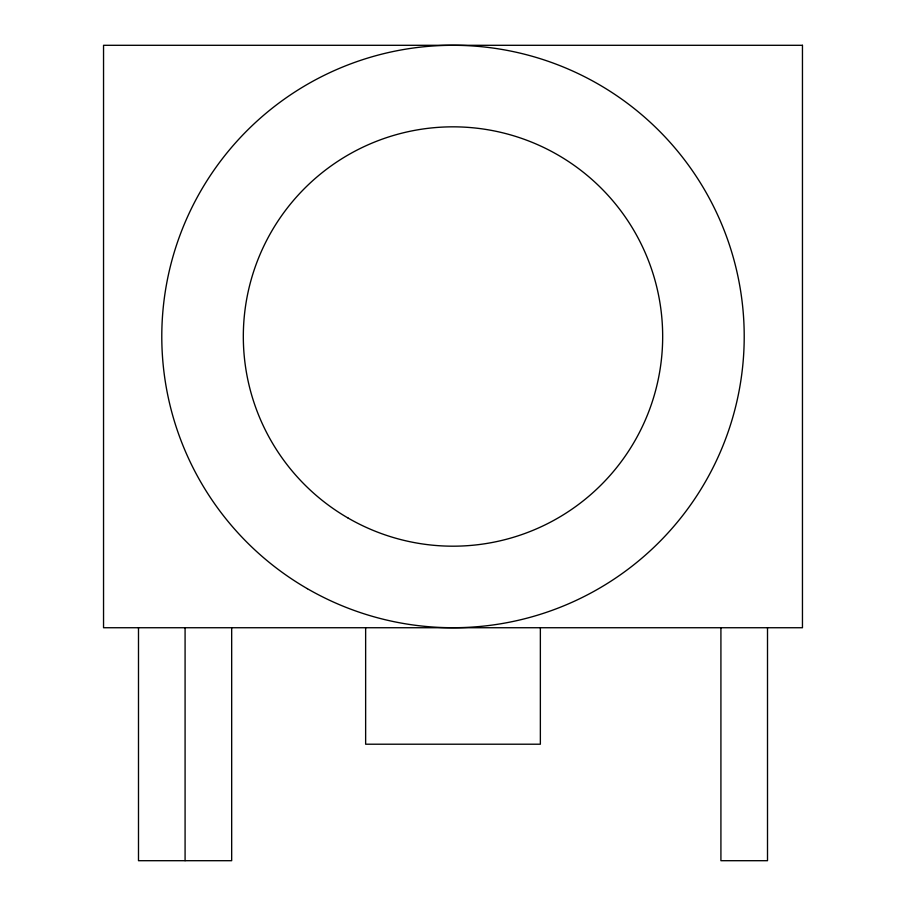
<?xml version="1.0" encoding="UTF-8"?>
<svg xmlns="http://www.w3.org/2000/svg" width="906" height="906" viewBox="0 0 906 906"><rect width="100%" height="100%" fill="white"/><g stroke="black" fill="none" stroke-linecap="round" stroke-linejoin="round"><path stroke-width="1.36" d="M767.507 627.733L767.507 860.7L720.916 860.7L720.916 627.733M540.361 627.733L540.361 744.211L365.639 744.211L365.639 627.733M231.676 627.733L231.676 860.7L138.493 860.7L138.493 627.733M185.084 627.733L185.084 860.7M802.456 45.3L103.544 45.3L103.544 627.733L802.456 627.733L802.456 45.3M348.164 518.096A209.671 209.671 0 0 0 662.671 336.511A209.671 209.671 0 0 0 348.164 154.926A209.671 209.671 0 0 0 348.164 518.096M307.394 588.707A291.211 291.211 0 0 0 744.211 336.511A291.211 291.211 0 0 0 307.394 84.315A291.211 291.211 0 0 0 307.394 588.707"/></g></svg>
